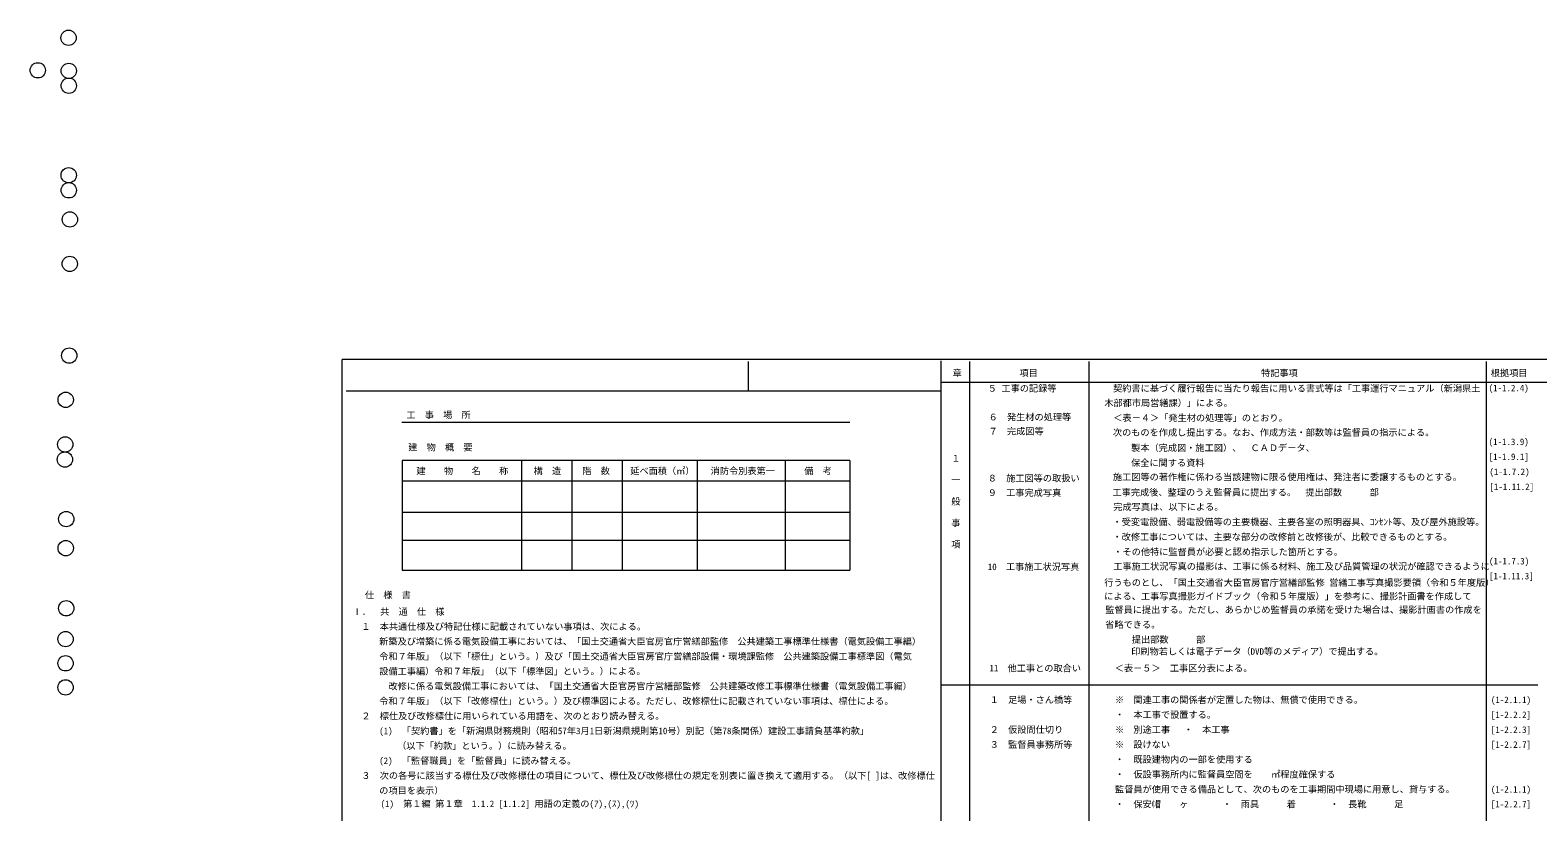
# Model space of a CAD drawing. Units: millimetres on the paper. Extents: x -504 to 402, y -275 to 390.
# Drawn here: x -504 to 1, y 128 to 390 of the extents above; entities that cross this region are included whole.
import ezdxf
from ezdxf.enums import TextEntityAlignment as Align

# ---------------------------------------------------------------- set-up
doc = ezdxf.new("R2010")
doc.units = ezdxf.units.MM
for name, color, linetype, lineweight in [('F-2_文字', 4, 'Continuous', 9), ('F-5_項目枠', 4, 'Continuous', 9), ('F-7', 4, 'Continuous', 9)]:
    doc.layers.add(name, color=color, linetype=linetype, lineweight=lineweight)
doc.styles.add('@ＭＳ ゴシック', font='')
doc.styles.add('ＭＳ ゴシック', font='')
doc.styles.get('@ＭＳ ゴシック').set_extended_font_data('@MS Gothic')
doc.styles.get('ＭＳ ゴシック').set_extended_font_data('MS Gothic')

msp = doc.modelspace()

# ---------------------------------------------------------------- linework, layer by layer
at = {"layer": 'F-2_文字'}
for centre in [(-491.143, 387.652), (-501.439, 376.736), (-491.055, 376.558), (-491.055, 371.588), (-491.084, 341.535), (-491.045, 336.486), (-490.69, 326.704), (-490.725, 311.806), (-490.906, 281.035), (-492.089, 266.203), (-492.262, 251.235), (-492.351, 246.176), (-491.907, 226.207), (-492.084, 216.444), (-491.904, 196.274), (-492.141, 185.92), (-492.141, 177.814), (-492.144, 169.741)]:
    msp.add_circle(centre, 2.569, dxfattribs=at)
at = {"layer": 'F-5_項目枠'}
for p, q in [((-263.337, 279.076), (-263.337, 269.107)), ((-198.743, 279.319), (-198.743, -245.949)), ((-189.104, 279.076), (-189.104, -250.481)), ((-149.105, 279.076), (-149.105, -250.481)), ((-15.895, 279.076), (-15.895, -250.481)), ((-198.743, 269.107), (-398.108, 269.107)), ((402.113, 271.989), (-198.743, 271.989)), ((-379.37, 258.656), (-229.223, 258.656)), ((-339.251, 245.804), (-339.251, 209.048)), ((-322.434, 245.804), (-322.434, 209.048)), ((-305.498, 245.804), (-305.498, 209.048)), ((-280.393, 245.804), (-280.393, 209.048)), ((-250.965, 245.804), (-250.965, 209.048)), ((-229.223, 245.804), (-229.223, 209.048)), ((-229.343, 238.957), (-379.25, 238.957)), ((-379.25, 228.507), (-229.223, 228.507)), ((-229.223, 219.018), (-379.25, 219.018)), ((-198.883, 170.629), (1.367, 170.629))]:
    msp.add_line(p, q, dxfattribs=at)
msp.add_lwpolyline([(-229.223, 245.804), (-379.25, 245.804), (-379.25, 209.048), (-229.223, 209.048)], dxfattribs=at)
at = {"layer": 'F-7'}
for p in [(402.407, 279.719), (-399.393, -275.081)]:
    msp.add_line(p, (-399.393, 279.719), dxfattribs=at)

# ---------------------------------------------------------------- texts
at = {"layer": 'F-2_文字', "style": 'ＭＳ ゴシック'}
for s, p in [('章', (-194.767, 273.449)), ('項目', (-172.39, 273.449)), ('特記事項', (-91.381, 273.449)), ('根拠項目', (-14.374, 273.449)), ('５ 工事の記録等', (-182.991, 268.281)), ('\u3000\u3000契約書に基づく履行報告に当たり報告に用いる書式等は「工事運行マニュアル（新潟県土', (-147.158, 268.281)), ('(1-1.2.4)', (-15.093, 268.417)), ('\u3000木部都市局営繕課）」による。', (-147.023, 263.395)), ('\u3000\u3000工\u3000事\u3000場\u3000所', (-384.045, 259.379)), ('６\u3000発生材の処理等', (-182.72, 258.644)), ('＜表－４＞「発生材の処理等」のとおり。', (-140.915, 258.373)), ('７\u3000完成図等', (-182.72, 253.893)), ('次のものを作成し提出する。なお、作成方法・部数等は監督員の指示による。', (-141.051, 253.486)), ('(1-1.3.9)', (-15.093, 250.365)), ('\u3000\u3000建\u3000物\u3000概\u3000要', (-383.413, 248.504)), ('製本（完成図・施工図）、\u3000ＣＡＤデータ、\u3000', (-134.943, 248.329)), ('[1-1.9.1]', (-15.093, 245.343)), ('建\u3000\u3000物\u3000\u3000名\u3000\u3000称', (-374.515, 240.595)), ('構\u3000造', (-335.217, 240.595)), ('階\u3000数', (-318.905, 240.595)), ('延べ面積（㎡）', (-302.84, 240.595)), ('消防令別表第一', (-275.9, 240.595)), ('備\u3000考', (-244.511, 240.595)), ('保全に関する資料', (-134.943, 243.307)), ('(1-1.7.2)', (-14.822, 240.321)), ('８\u3000施工図等の取扱い', (-182.991, 238.149)), ('施工図等の著作権に係わる当該建物に限る使用権は、発注者に委譲するものとする。', (-141.051, 238.556)), ('[1-1.11.2]', (-14.822, 235.299)), ('９\u3000工事完成写真', (-182.991, 233.263)), ('工事完成後、整理のうえ監督員に提出する。\u3000提出部数\u3000\u3000\u3000部', (-141.186, 233.398)), ('完成写真は、以下による。', (-140.915, 228.512)), ('・受変電設備、弱電設備等の主要機器、主要各室の照明器具、ｺﾝｾﾝﾄ等、及び屋外施設等。', (-141.186, 223.49)), ('・改修工事については、主要な部分の改修前と改修後が、比較できるものとする。', (-141.186, 218.468)), ('・その他特に監督員が必要と認め指示した箇所とする。', (-140.915, 213.446)), ('(1-1.7.3)', (-14.958, 210.324)), ('10\u3000工事施工状況写真', (-182.991, 208.424)), ('工事施工状況写真の撮影は、工事に係る材料、施工及び品質管理の状況が確認できるように', (-140.915, 208.56)), ('[1-1.11.3]', (-14.958, 205.302)), ('\u3000行うものとし、「国土交通省大臣官房官庁営繕部監修 営繕工事写真撮影要領（令和５年度版）\u3000', (-147.023, 203.131)), ('\u3000\u3000仕\u3000様\u3000書', (-397.915, 198.949)), ('\u3000による、工事写真撮影ガイドブック（令和５年度版）」を参考に、撮影計画書を作成して', (-147.038, 198.547)), ('\u3000監督員に提出する。ただし、あらかじめ監督員の承諾を受けた場合は、撮影計画書の作成を', (-146.699, 194.025)), ('\u3000Ⅰ．\u3000共\u3000通\u3000仕\u3000様', (-398.993, 193.384)), ('\u3000省略できる。', (-146.699, 189.025)), ('１\u3000本共通仕様及び特記仕様に記載されていない事項は、次による。', (-392.993, 188.384)), ('提出部数\u3000\u3000\u3000部', (-134.699, 184.025)), ('新築及び増築に係る電気設備工事においては、「国土交通省大臣官房官庁営繕部監修\u3000公共建築工事標準仕様書（電気設備工事編）', (-386.993, 183.384)), ('印刷物若しくは電子データ（DVD等のメディア）で提出する。', (-134.911, 180.029)), ('令和７年版」（以下「標仕」という。）及び「国土交通省大臣官房官庁営繕部設備・環境課監修\u3000公共建築設備工事標準図（電気', (-386.993, 178.384)), ('11\u3000他工事との取合い', (-182.435, 174.415)), ('＜表－５＞\u3000工事区分表による。', (-140.435, 174.415)), ('設備工事編）令和７年版」（以下「標準図」という。）による。', (-386.993, 173.384)), ('\u3000改修に係る電気設備工事においては、「国土交通省大臣官房官庁営繕部監修\u3000公共建築改修工事標準仕様書（電気設備工事編）', (-386.993, 168.384)), ('１\u3000足場・さん橋等', (-182.34, 163.8)), ('※\u3000関連工事の関係者が定置した物は、無償で使用できる。', (-140.34, 163.8)), ('(1-2.1.1)', (-14.34, 163.8)), ('令和７年版」（以下「改修標仕」という。）及び標準図による。ただし、改修標仕に記載されていない事項は、標仕による。', (-386.993, 163.384)), ('・\u3000本工事で設置する。', (-140.34, 158.8)), ('[1-2.2.2]', (-14.34, 158.8)), ('２\u3000標仕及び改修標仕に用いられている用語を、次のとおり読み替える。', (-392.993, 158.384)), ('２\u3000仮設間仕切り', (-182.34, 153.8)), ('※\u3000別途工事\u3000 ・\u3000本工事', (-140.34, 153.8)), ('[1-2.2.3]', (-14.34, 153.8)), ('(1)\u3000「契約書」を「新潟県財務規則（昭和57年3月1日新潟県規則第10号）別記（第78条関係）建設工事請負基準約款」', (-386.993, 153.384)), ('３\u3000監督員事務所等', (-182.34, 148.8)), ('※\u3000設けない', (-140.34, 148.8)), ('[1-2.2.7]', (-14.34, 148.8)), ('(2)\u3000「監督職員」を「監督員」に読み替える。', (-386.993, 143.384)), ('（以下「約款」という。）に読み替える。', (-380.993, 148.384)), ('・\u3000既設建物内の一部を使用する', (-140.34, 143.8)), ('３\u3000次の各号に該当する標仕及び改修標仕の項目について、標仕及び改修標仕の規定を別表に置き換えて適用する。（以下[ ]は、改修標仕', (-392.993, 138.384)), ('・\u3000仮設事務所内に監督員空間を\u3000\u3000㎡程度確保する', (-140.34, 138.8)), ('の項目を表示）', (-386.993, 133.384)), ('監督員が使用できる備品として、次のものを工事期間中現場に用意し、貸与する。', (-140.34, 133.8)), ('(1-2.1.1)', (-14.34, 133.8)), ('(1)\u3000第１編 第１章\u30001.1.2 [1.1.2] 用語の定義の(ｱ),(ｽ),(ﾂ)', (-386.536, 128.94)), ('・\u3000保安帽\u3000\u3000ヶ', (-140.34, 128.8)), ('・\u3000雨具\u3000\u3000\u3000着', (-104.34, 128.8)), ('・\u3000長靴\u3000\u3000\u3000足', (-68.34, 128.8)), ('[1-2.2.7]', (-14.34, 128.8))]:
    msp.add_text(s, height=2.199, dxfattribs=at).set_placement(p, align=Align.BOTTOM_LEFT)
at = {"layer": 'F-2_文字', "insert": (-195.116, 248.132), "char_height": 2.199, "attachment_point": 7, "rotation": 270, "style": '@ＭＳ ゴシック'}
msp.add_mtext('\\T1.17;１\u3000一\u3000般\u3000事\u3000項', dxfattribs=at)

doc.saveas('drawing.dxf')
